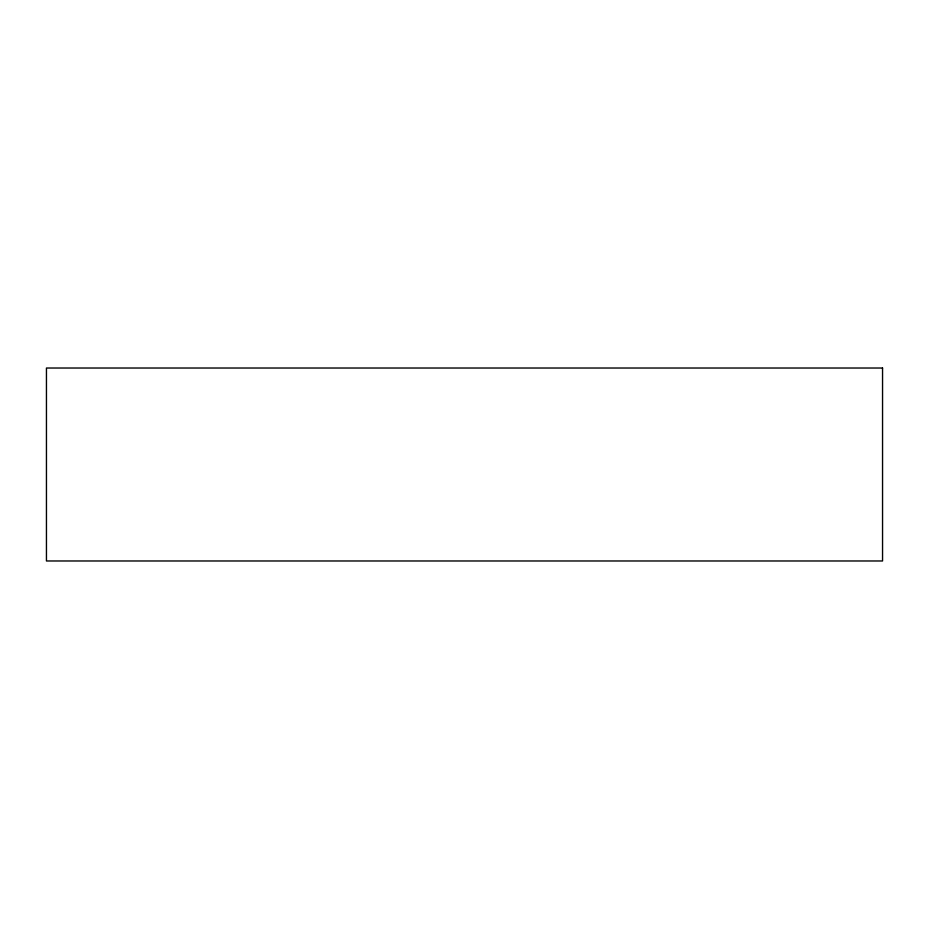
<?xml version="1.0" encoding="UTF-8"?>
<svg xmlns="http://www.w3.org/2000/svg" width="929" height="929" viewBox="0 0 929 929"><rect width="100%" height="100%" fill="white"/><g stroke="black" fill="none" stroke-linecap="round" stroke-linejoin="round"><path stroke-width="1.39" d="M882.55 368.023L46.45 368.023L46.45 560.977L882.55 560.977L882.55 368.023"/></g></svg>
